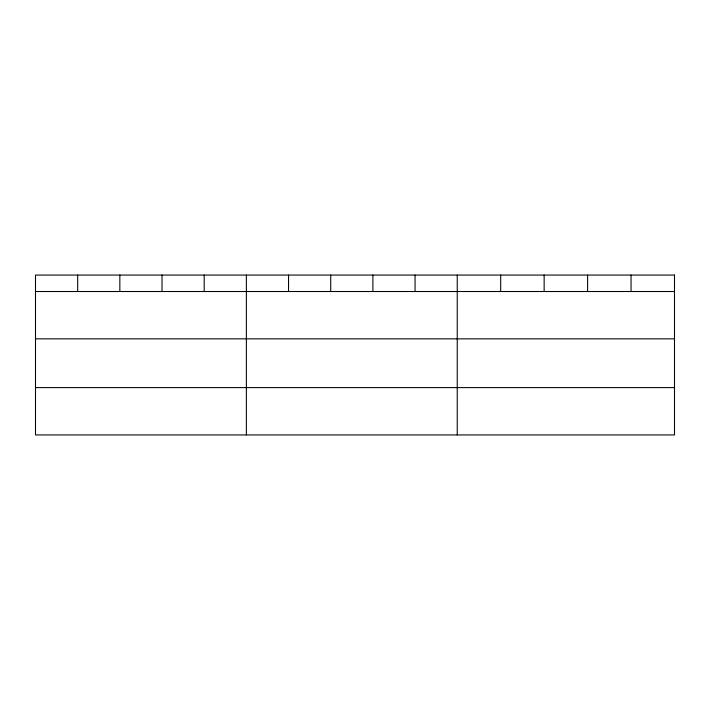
<?xml version="1.0" encoding="UTF-8"?>
<svg xmlns="http://www.w3.org/2000/svg" width="710" height="710" viewBox="0 0 710 710"><rect width="100%" height="100%" fill="white"/><g stroke="black" fill="none" stroke-linecap="round" stroke-linejoin="round"><path stroke-width="1.06" d="M35.5 291.517L674.5 291.517M35.5 338.847L674.5 338.847M35.5 387.607L674.5 387.607M631.048 275.063L631.048 291.517M587.596 275.063L587.596 291.517M544.144 275.063L544.144 291.517M500.692 275.063L500.692 291.517M457.24 275.063L457.24 434.937M415.066 275.063L415.066 291.517M372.892 275.063L372.892 291.517M330.718 275.063L330.718 291.517M288.544 275.063L288.544 291.517M246.37 275.063L246.37 434.937M204.196 275.063L204.196 291.517M162.022 275.063L162.022 291.517M119.848 275.063L119.848 291.517M77.674 275.063L77.674 291.517M674.5 275.063L35.5 275.063L35.5 434.937L674.5 434.937L674.5 275.063"/></g></svg>
